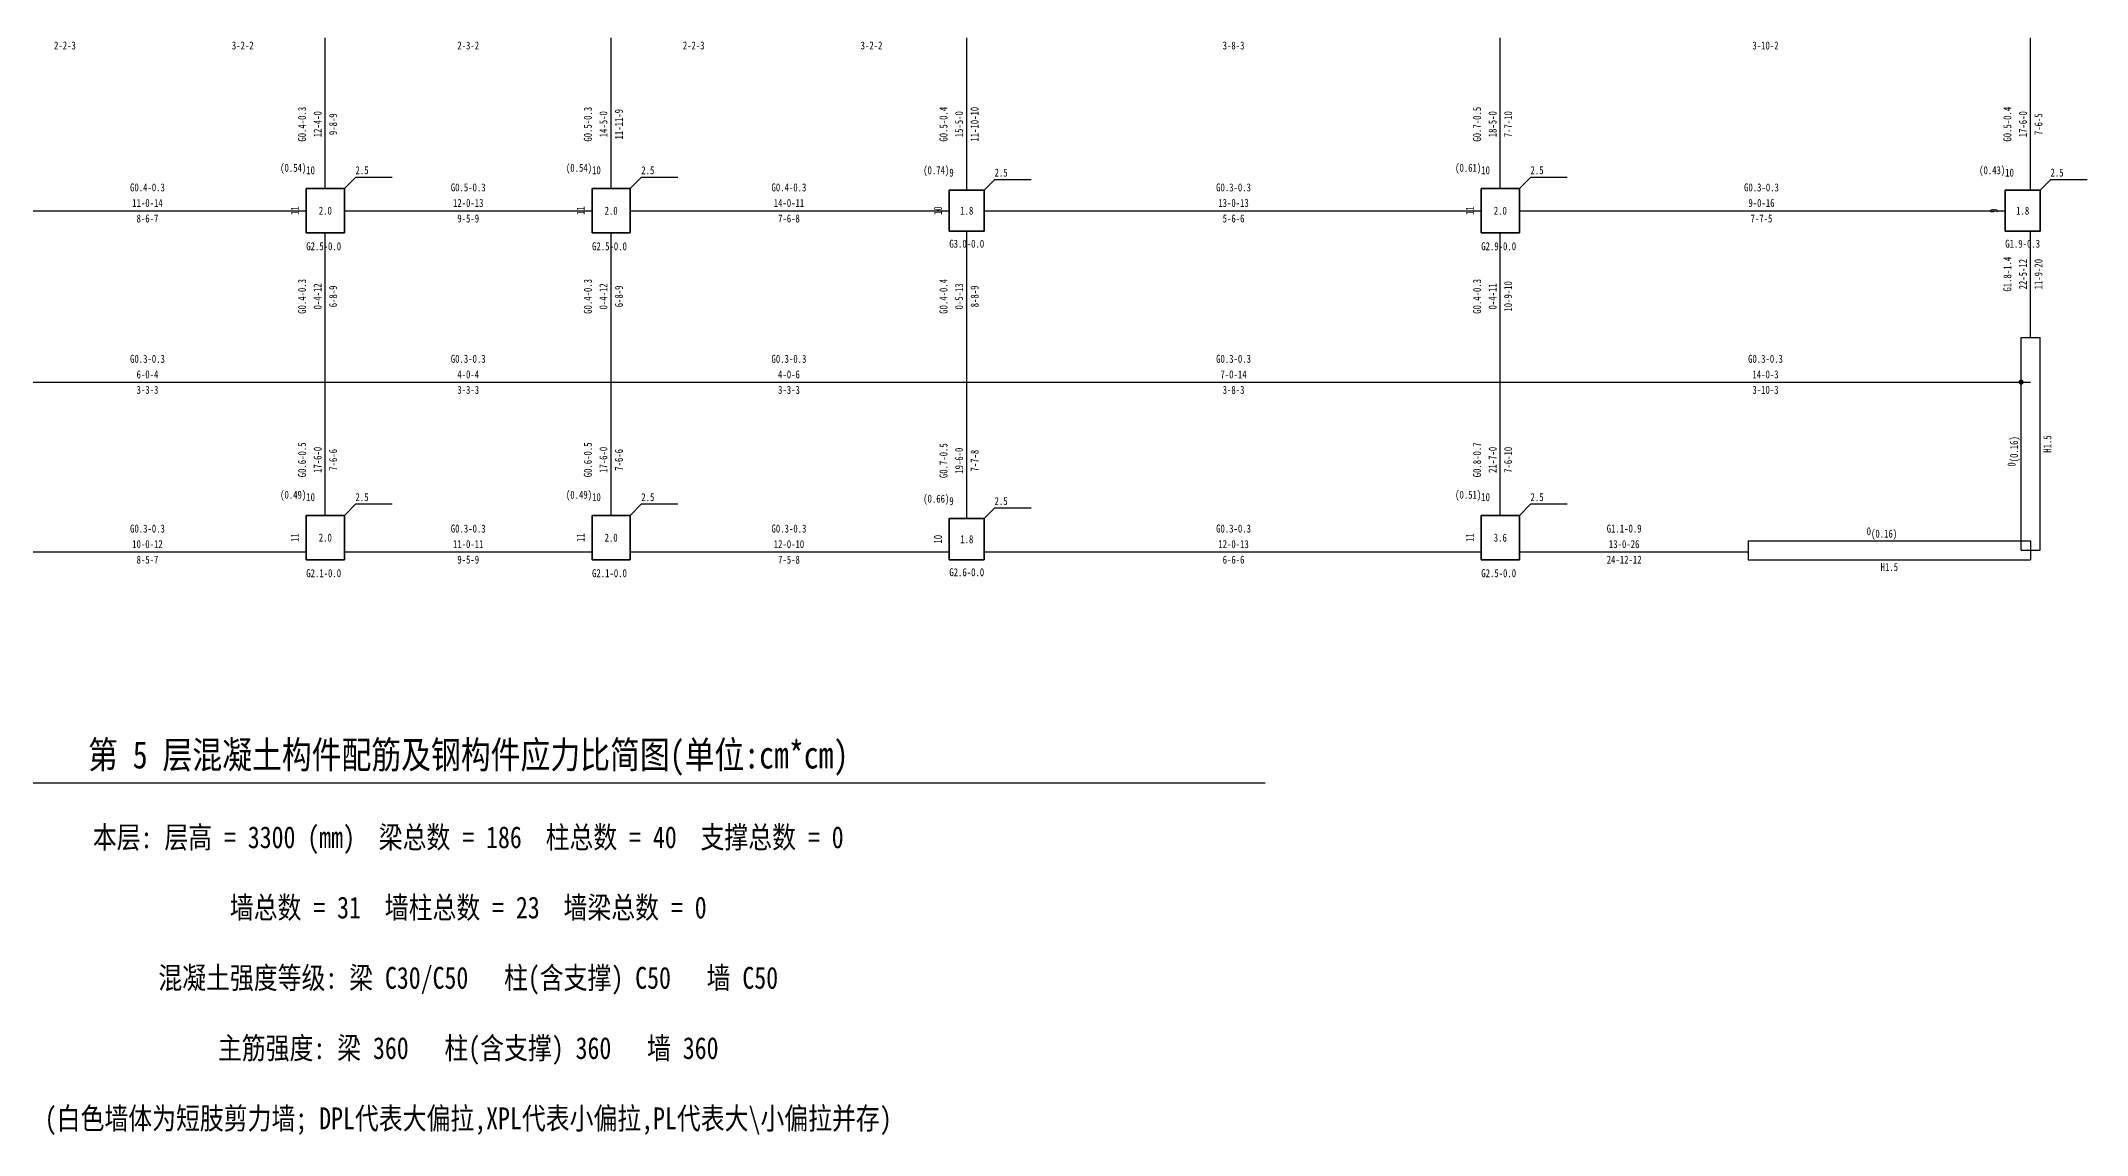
# Model space of a CAD drawing. Header units: millimetres. Extents: x 9781 to 141738, y 2438 to 43119.
# Drawn here: x 109522 to 141738, y 2438 to 19675 of the extents above; entities that cross this region are included whole.
import ezdxf
from ezdxf.enums import TextEntityAlignment as Align

# ---------------------------------------------------------------- set-up
doc = ezdxf.new("R2010")
doc.units = ezdxf.units.MM
for name, color, linetype, lineweight in [('层15100', 134, 'Continuous', 25), ('层15101', 52, 'Continuous', 25), ('层15103', 84, 'Continuous', 25), ('层15202', 7, 'Continuous', 25), ('层15220', 4, 'Continuous', 25), ('层15221', 2, 'Continuous', 25), ('层15223', 3, 'Continuous', 25)]:
    doc.layers.add(name, color=color, linetype=linetype, lineweight=lineweight)
doc.styles.add('宋体', font='')
doc.styles.get('宋体').set_extended_font_data('宋体')

# ---------------------------------------------------------------- blocks, each defined once
blk = doc.blocks.new('SA2019-4-22-9_53_56')
at = {"layer": '层15100'}
for p, q in [((34, 17.35), (34, 19.725)), ((38.5, 17.35), (38.5, 19.725)), ((44.1, 17.325), (44.1, 19.725)), ((52.5, 17.35), (52.5, 19.725)), ((60.85, 17.325), (60.85, 19.725)), ((28.675, 17), (33.7, 17)), ((34.3, 17), (38.2, 17)), ((38.8, 17), (43.825, 17)), ((44.375, 17), (52.2, 17)), ((52.8, 17), (60.45, 17)), ((34, 14.3), (34, 16.65)), ((38.5, 14.3), (38.5, 16.65)), ((44.1, 14.3), (44.1, 16.675)), ((52.5, 14.3), (52.5, 16.65)), ((28.4, 14.3), (34, 14.3)), ((34, 12.2), (34, 14.3)), ((34, 14.3), (38.5, 14.3)), ((38.5, 12.2), (38.5, 14.3)), ((38.5, 14.3), (44.1, 14.3)), ((44.1, 12.15), (44.1, 14.3)), ((44.1, 14.3), (52.5, 14.3)), ((52.5, 12.2), (52.5, 14.3)), ((52.5, 14.3), (60.85, 14.3)), ((28.675, 11.626), (33.7, 11.625)), ((34.3, 11.626), (38.2, 11.626)), ((38.8, 11.625), (43.825, 11.626)), ((44.375, 11.626), (52.2, 11.625)), ((52.8, 11.625), (56.4, 11.626))]:
    blk.add_line(p, q, dxfattribs=at)
at = {"layer": '层15100', "color": 2}
blk.add_line((60.85, 15), (60.85, 16.675), dxfattribs=at)
at = {"layer": '层15100', "color": 1, "linetype": 'Continuous', "const_width": 0.04}
blk.add_lwpolyline([(60.72, 14.3, 1), (60.68, 14.3, 1)], format="xyb", close=True, dxfattribs=at)
at = {"layer": '层15103'}
for p, q in [((60.7, 14.3), (60.7, 15)), ((60.7, 15), (61, 15)), ((61, 14.3), (61, 15)), ((60.7, 11.65), (60.7, 14.3)), ((61, 11.65), (61, 14.3)), ((56.4, 11.8), (60.85, 11.8)), ((56.4, 11.8), (56.4, 11.5)), ((60.7, 11.65), (61, 11.65)), ((60.85, 11.8), (60.85, 11.5)), ((56.4, 11.5), (60.85, 11.5))]:
    blk.add_line(p, q, dxfattribs=at)
at = {"layer": '层15202'}
blk.add_line((23.704, 7.986), (48.796, 7.986), dxfattribs=at)
at = {"layer": '层15221'}
for p, q in [((34.3, 17.35), (34.475, 17.525)), ((35.051, 17.525), (34.475, 17.525)), ((38.8, 17.35), (38.975, 17.525)), ((39.551, 17.525), (38.975, 17.525)), ((44.375, 17.325), (44.537, 17.487)), ((45.113, 17.487), (44.537, 17.487)), ((52.8, 17.35), (52.975, 17.525)), ((53.551, 17.525), (52.975, 17.525)), ((61, 17.325), (61.162, 17.487)), ((61.738, 17.487), (61.162, 17.487)), ((34.3, 12.2), (34.475, 12.375)), ((35.051, 12.375), (34.475, 12.375)), ((38.8, 12.2), (38.975, 12.375)), ((39.551, 12.375), (38.975, 12.375)), ((44.375, 12.15), (44.537, 12.312)), ((45.113, 12.312), (44.537, 12.312)), ((52.8, 12.2), (52.975, 12.375)), ((53.551, 12.375), (52.975, 12.375))]:
    blk.add_line(p, q, dxfattribs=at)
at = {"layer": '层15202', "style": '宋体', "width": 0.8}
for s, height, p in [('第 5 层混凝土构件配筋及钢构件应力比简图(单位:cm*cm)', 0.4305, (36.25, 8.085)), ('本层: 层高 = 3300 (mm)  梁总数 = 186  柱总数 = 40  支撑总数 = 0', 0.3444, (36.25, 6.855)), ('墙总数 = 31  墙柱总数 = 23  墙梁总数 = 0', 0.3444, (36.25, 5.748)), ('混凝土强度等级: 梁 C30/C50   柱(含支撑) C50   墙 C50', 0.3444, (36.25, 4.641)), ('主筋强度: 梁 360   柱(含支撑) 360   墙 360', 0.3444, (36.25, 3.534)), (' (白色墙体为短肢剪力墙; DPL代表大偏拉,XPL代表小偏拉,PL代表大\\小偏拉并存) ', 0.3444, (36.25, 2.427))]:
    blk.add_text(s, height=height, dxfattribs=at).set_placement(p, align=Align.BOTTOM_CENTER)
at = {"layer": '层15220', "style": '宋体', "width": 0.8}
for s, p in [('2-2-3', (29.9, 19.603)), ('3-2-2', (32.7, 19.603)), ('2-3-2', (36.25, 19.603)), ('2-2-3', (39.8, 19.603)), ('3-2-2', (42.6, 19.603)), ('3-8-3', (48.3, 19.603)), ('3-10-2', (56.675, 19.603)), ('G0.4-0.3', (31.2, 17.367)), ('G0.5-0.3', (36.25, 17.367)), ('G0.4-0.3', (41.3, 17.367)), ('G0.3-0.3', (48.3, 17.367)), ('G0.3-0.3', (56.612, 17.367)), ('11-0-14', (31.2, 17.122)), ('12-0-13', (36.25, 17.122)), ('14-0-11', (41.3, 17.122)), ('13-0-13', (48.3, 17.122)), ('9-0-16', (56.612, 17.122)), ('8-6-7', (31.2, 16.878)), ('9-5-9', (36.25, 16.878)), ('7-6-8', (41.3, 16.878)), ('5-6-6', (48.3, 16.878)), ('7-7-5', (56.612, 16.878)), ('G0.3-0.3', (31.2, 14.667)), ('G0.3-0.3', (36.25, 14.667)), ('G0.3-0.3', (41.3, 14.667)), ('G0.3-0.3', (48.3, 14.667)), ('G0.3-0.3', (56.675, 14.667)), ('3-3-3', (31.2, 14.178)), ('6-0-4', (31.2, 14.422)), ('4-0-4', (36.25, 14.422)), ('3-3-3', (36.25, 14.178)), ('4-0-6', (41.3, 14.422)), ('3-3-3', (41.3, 14.178)), ('7-0-14', (48.3, 14.422)), ('3-8-3', (48.3, 14.178)), ('3-10-3', (56.675, 14.178)), ('14-0-3', (56.675, 14.422)), ('G0.3-0.3', (31.2, 11.993)), ('G0.3-0.3', (36.25, 11.993)), ('G0.3-0.3', (41.3, 11.993)), ('G0.3-0.3', (48.3, 11.993)), ('G1.1-0.9', (54.45, 11.993)), ('10-0-12', (31.2, 11.748)), ('11-0-11', (36.25, 11.748)), ('12-0-10', (41.3, 11.748)), ('12-0-13', (48.3, 11.748)), ('13-0-26', (54.45, 11.748)), ('8-5-7', (31.2, 11.503)), ('9-5-9', (36.25, 11.504)), ('7-5-8', (41.3, 11.503)), ('6-6-6', (48.3, 11.503)), ('24-12-12', (54.45, 11.503))]:
    blk.add_text(s, height=0.126, dxfattribs=at).set_placement(p, align=Align.MIDDLE_CENTER)
for s, p in [('G0.4-0.3', (33.633, 18.362)), ('12-4-0', (33.878, 18.362)), ('9-8-9', (34.122, 18.362)), ('G0.5-0.3', (38.133, 18.362)), ('14-5-0', (38.378, 18.362)), ('11-11-9', (38.622, 18.362)), ('G0.5-0.4', (43.733, 18.362)), ('15-5-0', (43.978, 18.362)), ('11-10-10', (44.222, 18.362)), ('G0.7-0.5', (52.133, 18.362)), ('18-5-0', (52.378, 18.362)), ('7-7-10', (52.622, 18.362)), ('G0.5-0.4', (60.483, 18.362)), ('17-6-0', (60.728, 18.362)), ('7-6-5', (60.972, 18.362)), ('G1.8-1.4', (60.483, 16)), ('22-5-12', (60.728, 16)), ('11-9-20', (60.972, 16)), ('G0.4-0.3', (33.633, 15.65)), ('0-4-12', (33.878, 15.65)), ('6-8-9', (34.122, 15.65)), ('G0.4-0.3', (38.133, 15.65)), ('0-4-12', (38.378, 15.65)), ('6-8-9', (38.622, 15.65)), ('G0.4-0.4', (43.733, 15.65)), ('0-5-13', (43.978, 15.65)), ('8-8-9', (44.222, 15.65)), ('G0.4-0.3', (52.133, 15.65)), ('0-4-11', (52.378, 15.65)), ('10-9-10', (52.622, 15.65)), ('G0.6-0.5', (33.633, 13.075)), ('17-6-0', (33.878, 13.075)), ('7-6-6', (34.122, 13.075)), ('G0.6-0.5', (38.133, 13.075)), ('17-6-0', (38.378, 13.075)), ('7-6-6', (38.622, 13.075)), ('G0.7-0.5', (43.733, 13.062)), ('19-6-0', (43.978, 13.062)), ('7-7-8', (44.222, 13.062)), ('G0.8-0.7', (52.133, 13.075)), ('21-7-0', (52.378, 13.075)), ('7-6-10', (52.622, 13.075))]:
    blk.add_text(s, height=0.126, rotation=89.9997, dxfattribs=at).set_placement(p, align=Align.MIDDLE_CENTER)
at = {"layer": '层15221', "style": '宋体', "width": 0.8}
for s, p in [('(0.54)', (33.7, 17.575)), ('(0.54)', (38.2, 17.575)), ('(0.61)', (52.2, 17.575)), ('(0.74)', (43.825, 17.537)), ('(0.43)', (60.45, 17.537)), ('(0.49)', (33.7, 12.425)), ('(0.49)', (38.2, 12.425)), ('(0.51)', (52.2, 12.425)), ('(0.66)', (43.825, 12.363))]:
    blk.add_text(s, height=0.126, dxfattribs=at).set_placement(p, align=Align.BOTTOM_RIGHT)
for s, p in [('10', (33.7, 17.575)), ('2.5', (34.475, 17.575)), ('10', (38.2, 17.575)), ('2.5', (38.975, 17.575)), ('9', (43.825, 17.537)), ('2.5', (44.537, 17.537)), ('10', (52.2, 17.575)), ('2.5', (52.975, 17.575)), ('10', (60.45, 17.537)), ('2.5', (61.162, 17.537)), ('10', (33.7, 12.425)), ('2.5', (34.475, 12.425)), ('10', (38.2, 12.425)), ('2.5', (38.975, 12.425)), ('9', (43.825, 12.363)), ('2.5', (44.537, 12.363)), ('10', (52.2, 12.425)), ('2.5', (52.975, 12.425))]:
    blk.add_text(s, height=0.126, dxfattribs=at).set_placement(p)
for s, p in [('11', (33.52, 17)), ('11', (38.02, 17)), ('10', (43.645, 17)), ('11', (52.02, 17)), ('9', (60.27, 17)), ('11', (33.52, 11.85)), ('11', (38.02, 11.85)), ('10', (43.645, 11.825)), ('11', (52.02, 11.85))]:
    blk.add_text(s, height=0.126, rotation=89.9997, dxfattribs=at).set_placement(p, align=Align.MIDDLE_CENTER)
for s, p in [('2.0', (34, 17)), ('2.0', (38.5, 17)), ('1.8', (44.1, 17)), ('2.0', (52.5, 17)), ('1.8', (60.725, 17)), ('2.0', (34, 11.85)), ('2.0', (38.5, 11.85)), ('1.8', (44.1, 11.825)), ('3.6', (52.5, 11.85))]:
    blk.add_text(s, height=0.126, dxfattribs=at).set_placement(p, align=Align.MIDDLE_CENTER)
for s, p in [('G2.5-0.0', (33.7, 16.44)), ('G2.5-0.0', (38.2, 16.44)), ('G3.0-0.0', (43.825, 16.48)), ('G2.9-0.0', (52.2, 16.44)), ('G1.9-0.3', (60.45, 16.48)), ('G2.1-0.0', (33.7, 11.29)), ('G2.1-0.0', (38.2, 11.29)), ('G2.6-0.0', (43.825, 11.305)), ('G2.5-0.0', (52.2, 11.29))]:
    blk.add_text(s, height=0.126, dxfattribs=at).set_placement(p, align=Align.MIDDLE_LEFT)
at = {"layer": '层15223', "style": '宋体', "width": 0.8}
blk.add_text('(0.16)', height=0.126, rotation=89.9997, dxfattribs=at).set_placement((60.65, 13.037))
blk.add_text('H1.5', height=0.126, rotation=89.9997, dxfattribs=at).set_placement((61.05, 13.325), align=Align.TOP_CENTER)
blk.add_text('0', height=0.126, rotation=89.9997, dxfattribs=at).set_placement((60.65, 13.037), align=Align.BOTTOM_RIGHT)
blk.add_text('0', height=0.126, dxfattribs=at).set_placement((58.337, 11.85), align=Align.BOTTOM_RIGHT)
blk.add_text('(0.16)', height=0.126, dxfattribs=at).set_placement((58.337, 11.85))
blk.add_text('H1.5', height=0.126, dxfattribs=at).set_placement((58.625, 11.45), align=Align.TOP_CENTER)
at = {"layer": '层15101'}
mesh = blk.add_polyface(dxfattribs=at)
corners = [(33.7, 16.65), (34.3, 16.65), (34.3, 16.65), (33.7, 16.65), (34.3, 16.65), (34.3, 17.35), (34.3, 17.35), (34.3, 16.65), (34.3, 17.35), (33.7, 17.35), (33.7, 17.35), (34.3, 17.35), (33.7, 17.35), (33.7, 16.65), (33.7, 16.65), (33.7, 17.35)]
mesh.append_faces([[corners[k] for k in face] for face in [(0, 1, 2, 3), (4, 5, 6, 7), (8, 9, 10, 11), (12, 13, 14, 15)]])
mesh = blk.add_polyface(dxfattribs=at)
corners = [(38.2, 16.65), (38.8, 16.65), (38.8, 16.65), (38.2, 16.65), (38.8, 16.65), (38.8, 17.35), (38.8, 17.35), (38.8, 16.65), (38.8, 17.35), (38.2, 17.35), (38.2, 17.35), (38.8, 17.35), (38.2, 17.35), (38.2, 16.65), (38.2, 16.65), (38.2, 17.35)]
mesh.append_faces([[corners[k] for k in face] for face in [(0, 1, 2, 3), (4, 5, 6, 7), (8, 9, 10, 11), (12, 13, 14, 15)]])
mesh = blk.add_polyface(dxfattribs=at)
corners = [(43.825, 16.675), (44.375, 16.675), (44.375, 16.675), (43.825, 16.675), (44.375, 16.675), (44.375, 17.325), (44.375, 17.325), (44.375, 16.675), (44.375, 17.325), (43.825, 17.325), (43.825, 17.325), (44.375, 17.325), (43.825, 17.325), (43.825, 16.675), (43.825, 16.675), (43.825, 17.325)]
mesh.append_faces([[corners[k] for k in face] for face in [(0, 1, 2, 3), (4, 5, 6, 7), (8, 9, 10, 11), (12, 13, 14, 15)]])
mesh = blk.add_polyface(dxfattribs=at)
corners = [(52.2, 16.65), (52.8, 16.65), (52.8, 16.65), (52.2, 16.65), (52.8, 16.65), (52.8, 17.35), (52.8, 17.35), (52.8, 16.65), (52.8, 17.35), (52.2, 17.35), (52.2, 17.35), (52.8, 17.35), (52.2, 17.35), (52.2, 16.65), (52.2, 16.65), (52.2, 17.35)]
mesh.append_faces([[corners[k] for k in face] for face in [(0, 1, 2, 3), (4, 5, 6, 7), (8, 9, 10, 11), (12, 13, 14, 15)]])
mesh = blk.add_polyface(dxfattribs=at)
corners = [(60.45, 16.675), (61, 16.675), (61, 16.675), (60.45, 16.675), (61, 16.675), (61, 17.325), (61, 17.325), (61, 16.675), (61, 17.325), (60.45, 17.325), (60.45, 17.325), (61, 17.325), (60.45, 17.325), (60.45, 16.675), (60.45, 16.675), (60.45, 17.325)]
mesh.append_faces([[corners[k] for k in face] for face in [(0, 1, 2, 3), (4, 5, 6, 7), (8, 9, 10, 11), (12, 13, 14, 15)]])
mesh = blk.add_polyface(dxfattribs=at)
corners = [(33.7, 11.5), (34.3, 11.5), (34.3, 11.5), (33.7, 11.5), (34.3, 11.5), (34.3, 12.2), (34.3, 12.2), (34.3, 11.5), (34.3, 12.2), (33.7, 12.2), (33.7, 12.2), (34.3, 12.2), (33.7, 12.2), (33.7, 11.5), (33.7, 11.5), (33.7, 12.2)]
mesh.append_faces([[corners[k] for k in face] for face in [(0, 1, 2, 3), (4, 5, 6, 7), (8, 9, 10, 11), (12, 13, 14, 15)]])
mesh = blk.add_polyface(dxfattribs=at)
corners = [(38.2, 11.5), (38.8, 11.5), (38.8, 11.5), (38.2, 11.5), (38.8, 11.5), (38.8, 12.2), (38.8, 12.2), (38.8, 11.5), (38.8, 12.2), (38.2, 12.2), (38.2, 12.2), (38.8, 12.2), (38.2, 12.2), (38.2, 11.5), (38.2, 11.5), (38.2, 12.2)]
mesh.append_faces([[corners[k] for k in face] for face in [(0, 1, 2, 3), (4, 5, 6, 7), (8, 9, 10, 11), (12, 13, 14, 15)]])
mesh = blk.add_polyface(dxfattribs=at)
corners = [(43.825, 11.5), (44.375, 11.5), (44.375, 11.5), (43.825, 11.5), (44.375, 11.5), (44.375, 12.15), (44.375, 12.15), (44.375, 11.5), (44.375, 12.15), (43.825, 12.15), (43.825, 12.15), (44.375, 12.15), (43.825, 12.15), (43.825, 11.5), (43.825, 11.5), (43.825, 12.15)]
mesh.append_faces([[corners[k] for k in face] for face in [(0, 1, 2, 3), (4, 5, 6, 7), (8, 9, 10, 11), (12, 13, 14, 15)]])
mesh = blk.add_polyface(dxfattribs=at)
corners = [(52.2, 11.5), (52.8, 11.5), (52.8, 11.5), (52.2, 11.5), (52.8, 11.5), (52.8, 12.2), (52.8, 12.2), (52.8, 11.5), (52.8, 12.2), (52.2, 12.2), (52.2, 12.2), (52.8, 12.2), (52.2, 12.2), (52.2, 11.5), (52.2, 11.5), (52.2, 12.2)]
mesh.append_faces([[corners[k] for k in face] for face in [(0, 1, 2, 3), (4, 5, 6, 7), (8, 9, 10, 11), (12, 13, 14, 15)]])

msp = doc.modelspace()

# ---------------------------------------------------------------- block references
at = {"xscale": 1000, "yscale": 1000, "zscale": 1000}
msp.add_blockref('SA2019-4-22-9_53_56', (80000, 0), dxfattribs=at)

doc.saveas('drawing.dxf')
